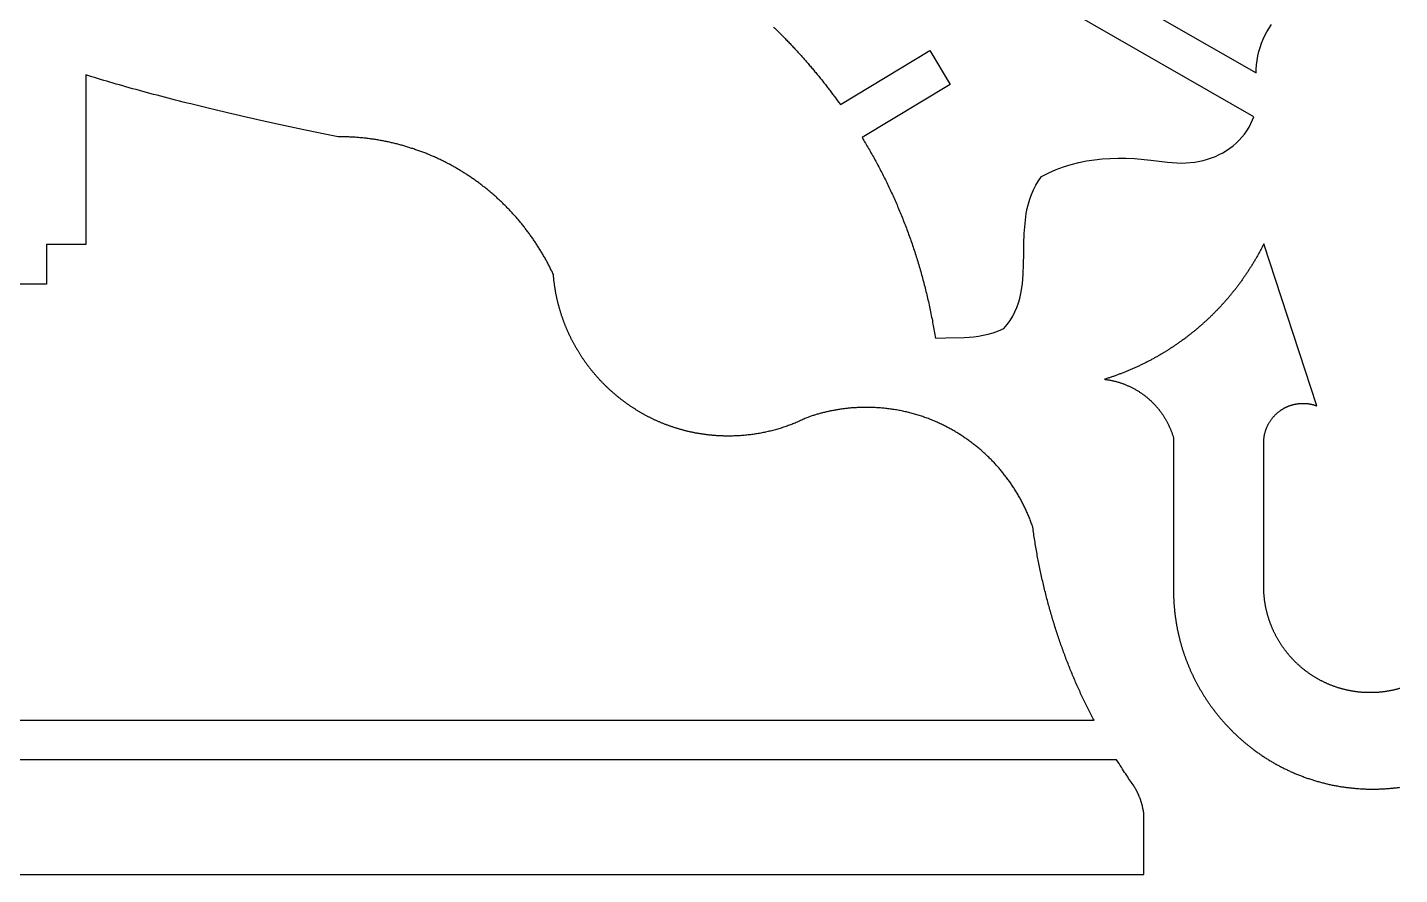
# Model space of a CAD drawing. Extents: x -331 to 1103, y -532 to 1751.
# Drawn here: x 18.4 to 441.7, y 247.5 to 508.9 of the extents above; entities that cross this region are included whole.
import ezdxf

# ---------------------------------------------------------------- set-up
doc = ezdxf.new("R2010")
doc.units = 0
doc.layers.add('Default_Layer', color=1, linetype='CONTINUOUS')

msp = doc.modelspace()

# ---------------------------------------------------------------- linework, layer by layer
at = {"layer": 'Default_Layer'}
for points in [[(346.13, 524.36), (397.49, 494.95), (397.49, 495.91), (397.58, 497.34), (397.74, 498.75), (397.98, 500.12), (398.28, 501.46), (398.66, 502.76), (399.1, 504.03), (399.6, 505.26), (400.17, 506.45), (400.8, 507.61), (401.49, 508.72), (402.24, 509.79)], [(248.57, 509.05), (248.83, 508.8), (249.09, 508.55), (249.35, 508.3), (249.61, 508.05), (249.86, 507.79), (250.12, 507.54), (250.38, 507.28), (250.63, 507.03), (250.89, 506.77), (251.14, 506.52), (251.39, 506.26), (251.65, 506.01), (251.9, 505.75), (252.15, 505.49), (252.4, 505.23), (252.65, 504.97), (252.91, 504.71), (253.16, 504.45), (253.4, 504.19), (253.65, 503.93), (253.9, 503.67), (254.15, 503.41), (254.4, 503.14), (254.64, 502.88), (254.89, 502.62), (255.14, 502.35), (255.38, 502.09), (255.63, 501.82), (255.87, 501.56), (256.11, 501.29), (256.36, 501.02), (256.6, 500.75), (256.84, 500.48), (257.08, 500.22), (257.32, 499.95), (257.57, 499.68), (257.81, 499.4), (258.04, 499.13), (258.28, 498.86), (258.52, 498.59), (258.76, 498.32), (259, 498.04), (259.23, 497.77), (259.47, 497.49), (259.71, 497.22), (259.94, 496.94), (260.18, 496.67), (260.41, 496.39), (260.65, 496.11), (260.88, 495.83), (261.11, 495.55), (261.35, 495.27), (261.58, 494.99), (261.81, 494.71), (262.04, 494.43), (262.27, 494.15), (262.5, 493.87), (262.73, 493.58), (262.96, 493.3), (263.19, 493.02), (263.42, 492.73), (263.64, 492.45), (263.87, 492.16), (264.1, 491.87), (264.32, 491.58), (264.55, 491.3), (264.77, 491.01), (265, 490.72), (265.22, 490.43), (265.45, 490.14), (265.67, 489.85), (265.89, 489.56), (266.11, 489.26), (266.34, 488.97), (266.56, 488.68), (266.78, 488.38), (267, 488.09), (267.22, 487.79), (267.44, 487.5), (267.66, 487.2), (267.88, 486.9), (268.31, 486.31), (268.75, 485.71), (269.18, 485.11), (296.78, 501.77), (303.07, 491.34), (275.87, 474.92), (276.13, 474.5), (276.38, 474.08), (276.64, 473.66), (276.89, 473.24), (277.14, 472.82), (277.39, 472.4), (277.64, 471.97), (277.89, 471.55), (278.14, 471.12), (278.38, 470.7), (278.63, 470.27), (278.87, 469.84), (279.12, 469.41), (279.36, 468.98), (279.6, 468.55), (279.84, 468.11), (280.08, 467.68), (280.31, 467.24), (280.55, 466.81), (280.78, 466.37), (281.02, 465.93), (281.25, 465.49), (281.48, 465.05), (281.71, 464.61), (281.94, 464.16), (282.17, 463.72), (282.39, 463.27), (282.62, 462.83), (282.84, 462.38), (283.06, 461.93), (283.29, 461.48), (283.51, 461.03), (283.72, 460.58), (283.94, 460.12), (284.16, 459.67), (284.37, 459.21), (284.59, 458.76), (284.8, 458.3), (285.01, 457.84), (285.22, 457.38), (285.43, 456.92), (285.64, 456.46), (285.85, 456), (286.05, 455.54), (286.26, 455.07), (286.46, 454.61), (286.66, 454.14), (286.86, 453.67), (287.06, 453.2), (287.26, 452.73), (287.46, 452.26), (287.65, 451.79), (287.85, 451.32), (288.04, 450.84), (288.23, 450.37), (288.42, 449.89), (288.61, 449.42), (288.8, 448.94), (288.98, 448.46), (289.17, 447.98), (289.35, 447.5), (289.54, 447.02), (289.72, 446.53), (289.9, 446.05), (290.08, 445.56), (290.25, 445.08), (290.43, 444.59), (290.6, 444.1), (290.78, 443.61), (290.95, 443.12), (291.12, 442.63), (291.29, 442.14), (291.46, 441.65), (291.62, 441.15), (291.79, 440.66), (291.95, 440.16), (292.11, 439.66), (292.27, 439.17), (292.43, 438.67), (292.59, 438.17), (292.75, 437.67), (292.91, 437.16), (293.06, 436.66), (293.21, 436.16), (293.36, 435.65), (293.51, 435.15), (293.66, 434.64), (293.81, 434.13), (293.96, 433.62), (294.1, 433.11), (294.24, 432.6), (294.38, 432.09), (294.52, 431.58), (294.66, 431.06), (294.8, 430.55), (294.94, 430.03), (295.07, 429.52), (295.2, 429), (295.34, 428.48), (295.47, 427.96), (295.59, 427.44), (295.72, 426.92), (295.85, 426.4), (295.97, 425.88), (296.1, 425.35), (296.22, 424.83), (296.34, 424.3), (296.46, 423.78), (296.57, 423.25), (296.69, 422.72), (296.8, 422.19), (296.91, 421.66), (297.03, 421.13), (297.14, 420.6), (297.24, 420.06), (297.35, 419.53), (297.46, 418.99), (297.56, 418.46), (297.66, 417.92), (297.76, 417.38), (297.86, 416.84), (297.96, 416.31), (298.06, 415.76), (298.15, 415.22), (298.24, 414.68), (298.33, 414.14), (298.42, 413.59), (298.51, 413.05), (301.7, 413.17), (307.53, 413.27), (310.36, 413.47), (311.8, 413.65), (313.26, 413.91), (314.77, 414.26), (316.33, 414.71), (317.96, 415.27), (319.66, 415.97), (320.68, 417.2), (321.58, 418.46), (322.36, 419.77), (323.04, 421.11), (323.62, 422.48), (324.11, 423.89), (324.52, 425.32), (324.85, 426.77), (325.33, 429.75), (325.6, 432.8), (325.73, 435.9), (325.79, 439.03), (325.83, 442.18), (325.93, 445.32), (326.15, 448.43), (326.54, 451.49), (326.83, 453), (327.18, 454.49), (327.61, 455.96), (328.13, 457.4), (328.74, 458.82), (329.45, 460.21), (330.27, 461.57), (331.21, 462.89), (333.46, 464.05), (335.74, 465.06), (338.04, 465.93), (340.38, 466.66), (342.74, 467.25), (345.13, 467.73), (347.54, 468.09), (349.97, 468.35), (352.43, 468.5), (354.91, 468.56), (357.4, 468.53), (359.92, 468.43), (365, 468.01), (370.14, 467.36), (371.56, 467.19), (372.98, 467.09), (374.38, 467.06), (375.78, 467.09), (378.51, 467.36), (381.15, 467.88), (382.43, 468.24), (383.68, 468.66), (384.9, 469.14), (386.08, 469.67), (387.22, 470.27), (388.32, 470.92), (389.37, 471.63), (390.38, 472.4), (391.33, 473.22), (392.24, 474.1), (393.08, 475.02), (393.87, 476), (394.6, 477.03), (395.26, 478.11), (395.85, 479.24), (396.37, 480.41), (396.72, 481.35), (340.08, 513.79)], [(10.3, 295.12), (347.44, 295.12), (347.22, 295.53), (347.01, 295.93), (346.8, 296.34), (346.59, 296.75), (346.37, 297.16), (346.16, 297.57), (345.95, 297.98), (345.75, 298.39), (345.54, 298.81), (345.33, 299.22), (345.13, 299.64), (344.92, 300.05), (344.72, 300.47), (344.52, 300.89), (344.31, 301.31), (344.11, 301.73), (343.91, 302.15), (343.72, 302.58), (343.52, 303), (343.32, 303.42), (343.12, 303.85), (342.93, 304.28), (342.74, 304.7), (342.54, 305.13), (342.35, 305.56), (342.16, 305.99), (341.97, 306.42), (341.78, 306.86), (341.6, 307.29), (341.41, 307.72), (341.22, 308.16), (341.04, 308.6), (340.85, 309.03), (340.67, 309.47), (340.49, 309.91), (340.31, 310.35), (340.13, 310.79), (339.95, 311.24), (339.78, 311.68), (339.6, 312.12), (339.42, 312.57), (339.25, 313.01), (339.08, 313.46), (338.9, 313.91), (338.73, 314.36), (338.56, 314.81), (338.39, 315.26), (338.23, 315.71), (338.06, 316.16), (337.89, 316.62), (337.73, 317.07), (337.57, 317.53), (337.4, 317.98), (337.24, 318.44), (337.08, 318.9), (336.92, 319.36), (336.77, 319.82), (336.61, 320.28), (336.45, 320.74), (336.3, 321.21), (336.14, 321.67), (335.99, 322.13), (335.84, 322.6), (335.69, 323.07), (335.54, 323.53), (335.39, 324), (335.25, 324.47), (335.1, 324.94), (334.96, 325.41), (334.81, 325.89), (334.67, 326.36), (334.53, 326.83), (334.39, 327.31), (334.25, 327.78), (334.11, 328.26), (333.98, 328.74), (333.84, 329.22), (333.71, 329.69), (333.57, 330.17), (333.44, 330.66), (333.31, 331.14), (333.18, 331.62), (333.05, 332.1), (332.93, 332.59), (332.8, 333.07), (332.68, 333.56), (332.55, 334.05), (332.43, 334.53), (332.31, 335.02), (332.19, 335.51), (332.07, 336), (331.95, 336.49), (331.84, 336.99), (331.72, 337.48), (331.61, 337.97), (331.49, 338.47), (331.38, 338.96), (331.27, 339.46), (331.16, 339.96), (331.06, 340.46), (330.95, 340.95), (330.84, 341.45), (330.74, 341.95), (330.64, 342.46), (330.53, 342.96), (330.43, 343.46), (330.33, 343.97), (330.24, 344.47), (330.14, 344.98), (330.04, 345.48), (329.95, 345.99), (329.86, 346.5), (329.77, 347.01), (329.68, 347.52), (329.59, 348.03), (329.5, 348.54), (329.41, 349.05), (329.33, 349.56), (329.24, 350.08), (329.16, 350.59), (329.08, 351.11), (329, 351.62), (328.92, 352.14), (328.84, 352.66), (328.77, 353.17), (328.69, 353.69), (328.62, 354.21), (328.55, 354.73), (328.43, 355.06), (328.32, 355.39), (328.2, 355.71), (328.08, 356.04), (327.96, 356.36), (327.84, 356.68), (327.71, 357.01), (327.59, 357.33), (327.46, 357.65), (327.33, 357.96), (327.19, 358.28), (327.06, 358.6), (326.92, 358.91), (326.79, 359.23), (326.65, 359.54), (326.51, 359.85), (326.36, 360.16), (326.22, 360.47), (326.07, 360.78), (325.92, 361.08), (325.77, 361.39), (325.62, 361.69), (325.47, 362), (325.31, 362.3), (325.16, 362.6), (325, 362.9), (324.84, 363.2), (324.67, 363.5), (324.51, 363.79), (324.34, 364.09), (324.18, 364.38), (324.01, 364.68), (323.84, 364.97), (323.66, 365.26), (323.49, 365.55), (323.31, 365.84), (323.14, 366.12), (322.96, 366.41), (322.78, 366.69), (322.59, 366.97), (322.41, 367.26), (322.22, 367.54), (322.03, 367.82), (321.85, 368.09), (321.65, 368.37), (321.46, 368.65), (321.27, 368.92), (321.07, 369.19), (320.87, 369.46), (320.68, 369.73), (320.47, 370), (320.27, 370.27), (320.07, 370.54), (319.86, 370.8), (319.66, 371.06), (319.45, 371.33), (319.24, 371.59), (319.03, 371.85), (318.81, 372.1), (318.6, 372.36), (318.38, 372.62), (318.16, 372.87), (317.94, 373.12), (317.72, 373.37), (317.5, 373.62), (317.28, 373.87), (317.05, 374.12), (316.82, 374.36), (316.59, 374.61), (316.36, 374.85), (316.13, 375.09), (315.9, 375.33), (315.67, 375.57), (315.43, 375.81), (315.19, 376.04), (314.95, 376.28), (314.71, 376.51), (314.47, 376.74), (314.23, 376.97), (313.98, 377.2), (313.74, 377.43), (313.49, 377.65), (313.24, 377.88), (312.99, 378.1), (312.74, 378.32), (312.48, 378.54), (312.23, 378.76), (311.97, 378.97), (311.72, 379.19), (311.46, 379.4), (311.2, 379.61), (310.94, 379.82), (310.67, 380.03), (310.41, 380.24), (310.14, 380.44), (309.88, 380.65), (309.61, 380.85), (309.34, 381.05), (309.07, 381.25), (308.8, 381.45), (308.52, 381.64), (308.25, 381.84), (307.97, 382.03), (307.69, 382.22), (307.41, 382.41), (307.13, 382.6), (306.85, 382.79), (306.57, 382.97), (306.29, 383.15), (306, 383.34), (305.71, 383.52), (305.43, 383.69), (305.14, 383.87), (304.85, 384.05), (304.56, 384.22), (304.26, 384.39), (303.97, 384.56), (303.68, 384.73), (303.38, 384.9), (303.08, 385.06), (302.78, 385.22), (302.48, 385.39), (302.18, 385.54), (301.88, 385.7), (301.58, 385.86), (301.27, 386.01), (300.97, 386.17), (300.66, 386.32), (300.34, 386.47), (300.01, 386.63), (299.69, 386.78), (299.36, 386.93), (299.03, 387.08), (298.7, 387.23), (298.36, 387.37), (298.03, 387.52), (297.69, 387.66), (297.35, 387.8), (297.02, 387.93), (296.67, 388.07), (296.33, 388.2), (295.99, 388.33), (295.64, 388.45), (295.29, 388.58), (294.95, 388.7), (294.6, 388.82), (294.24, 388.94), (293.89, 389.06), (293.54, 389.17), (293.18, 389.28), (292.82, 389.39), (292.46, 389.5), (292.1, 389.6), (291.74, 389.7), (291.38, 389.8), (291.01, 389.9), (290.65, 389.99), (290.28, 390.08), (289.91, 390.17), (289.55, 390.26), (289.17, 390.34), (288.8, 390.43), (288.43, 390.51), (288.06, 390.58), (287.68, 390.66), (287.3, 390.73), (286.93, 390.8), (286.55, 390.87), (286.17, 390.93), (285.79, 390.99), (285.41, 391.05), (285.02, 391.11), (284.64, 391.16), (284.25, 391.21), (283.87, 391.26), (283.48, 391.31), (283.09, 391.35), (282.71, 391.39), (282.32, 391.43), (281.93, 391.47), (281.53, 391.5), (281.14, 391.53), (280.75, 391.55), (280.36, 391.58), (279.96, 391.6), (279.56, 391.62), (279.17, 391.63), (278.77, 391.65), (278.37, 391.66), (277.98, 391.66), (277.58, 391.67), (277.18, 391.67), (276.86, 391.67), (276.55, 391.67), (276.24, 391.66), (275.93, 391.66), (275.62, 391.65), (275.31, 391.64), (275, 391.63), (274.69, 391.61), (274.38, 391.6), (274.07, 391.58), (273.76, 391.56), (273.45, 391.54), (273.15, 391.52), (272.84, 391.5), (272.54, 391.48), (272.23, 391.45), (271.93, 391.42), (271.62, 391.39), (271.32, 391.36), (271.02, 391.33), (270.72, 391.29), (270.42, 391.26), (270.12, 391.22), (269.82, 391.18), (269.52, 391.14), (269.22, 391.09), (268.92, 391.05), (268.63, 391), (268.33, 390.96), (268.03, 390.91), (267.74, 390.86), (267.45, 390.81), (267.15, 390.75), (266.86, 390.7), (266.57, 390.64), (266.28, 390.58), (265.99, 390.52), (265.71, 390.46), (265.42, 390.4), (265.13, 390.34), (264.85, 390.27), (264.56, 390.2), (264.28, 390.14), (264, 390.07), (263.72, 389.99), (263.43, 389.92), (263.16, 389.85), (262.88, 389.77), (262.6, 389.7), (262.32, 389.62), (262.05, 389.54), (261.77, 389.46), (261.5, 389.37), (261.23, 389.29), (260.96, 389.2), (260.69, 389.12), (260.42, 389.03), (260.15, 388.94), (259.89, 388.85), (259.62, 388.76), (259.36, 388.67), (259.1, 388.57), (258.84, 388.48), (258.58, 388.38), (258.25, 388.21), (257.92, 388.05), (257.59, 387.89), (257.25, 387.74), (256.92, 387.58), (256.58, 387.43), (256.24, 387.28), (255.9, 387.13), (255.56, 386.99), (255.22, 386.84), (254.87, 386.7), (254.52, 386.56), (254.18, 386.43), (253.83, 386.29), (253.47, 386.16), (253.12, 386.03), (252.77, 385.9), (252.41, 385.78), (252.05, 385.65), (251.69, 385.53), (251.33, 385.42), (250.97, 385.3), (250.61, 385.19), (250.24, 385.08), (249.87, 384.97), (249.51, 384.86), (249.14, 384.76), (248.76, 384.66), (248.39, 384.56), (248.02, 384.47), (247.64, 384.37), (247.27, 384.28), (246.89, 384.19), (246.51, 384.11), (246.13, 384.03), (245.75, 383.95), (245.37, 383.87), (244.99, 383.79), (244.6, 383.72), (244.22, 383.65), (243.83, 383.59), (243.44, 383.52), (243.05, 383.46), (242.66, 383.4), (242.27, 383.34), (241.88, 383.29), (241.49, 383.24), (241.09, 383.19), (240.7, 383.15), (240.3, 383.11), (239.9, 383.07), (239.51, 383.03), (239.11, 383), (238.71, 382.97), (238.31, 382.94), (237.9, 382.91), (237.5, 382.89), (237.1, 382.87), (236.7, 382.85), (236.29, 382.84), (235.88, 382.83), (235.48, 382.82), (235.07, 382.82), (234.87, 382.82), (234.66, 382.82), (234.43, 382.82), (234.2, 382.82), (233.97, 382.82), (233.74, 382.83), (233.51, 382.83), (233.28, 382.83), (233.05, 382.84), (232.82, 382.85), (232.6, 382.86), (232.37, 382.87), (232.14, 382.88), (231.91, 382.89), (231.68, 382.9), (231.46, 382.91), (231.23, 382.92), (231, 382.94), (230.77, 382.95), (230.55, 382.97), (230.32, 382.99), (230.1, 383.01), (229.87, 383.03), (229.64, 383.05), (229.42, 383.07), (229.19, 383.09), (228.97, 383.11), (228.75, 383.14), (228.52, 383.16), (228.3, 383.19), (228.07, 383.21), (227.85, 383.24), (227.63, 383.27), (227.41, 383.3), (227.18, 383.33), (226.96, 383.36), (226.74, 383.39), (226.52, 383.42), (226.3, 383.46), (226.08, 383.49), (225.86, 383.53), (225.64, 383.56), (225.42, 383.6), (225.2, 383.64), (224.98, 383.68), (224.76, 383.72), (224.54, 383.76), (224.33, 383.8), (224.11, 383.84), (223.89, 383.88), (223.67, 383.93), (223.46, 383.97), (223.24, 384.02), (223.03, 384.06), (222.81, 384.11), (222.6, 384.16), (222.38, 384.21), (222.17, 384.26), (221.95, 384.31), (221.74, 384.36), (221.53, 384.41), (221.31, 384.47), (221.1, 384.52), (220.89, 384.58), (220.68, 384.63), (220.47, 384.69), (220.26, 384.74), (220.05, 384.8), (219.84, 384.86), (219.63, 384.92), (219.42, 384.98), (219.21, 385.04), (219, 385.11), (218.79, 385.17), (218.58, 385.23), (218.38, 385.3), (218.17, 385.36), (217.96, 385.43), (217.76, 385.49), (217.55, 385.56), (217.35, 385.63), (217.14, 385.7), (216.94, 385.77), (216.73, 385.84), (216.53, 385.91), (216.33, 385.98), (216.13, 386.06), (215.92, 386.13), (215.72, 386.21), (215.52, 386.28), (215.32, 386.36), (215.12, 386.43), (214.92, 386.51), (214.72, 386.59), (214.52, 386.67), (214.32, 386.75), (214.13, 386.83), (213.93, 386.91), (213.73, 386.99), (213.54, 387.08), (213.34, 387.16), (213.15, 387.24), (212.95, 387.33), (212.76, 387.42), (212.56, 387.5), (212.37, 387.59), (212.18, 387.68), (211.98, 387.77), (211.79, 387.86), (211.6, 387.95), (211.41, 388.04), (211.22, 388.13), (211.03, 388.22), (210.84, 388.31), (210.65, 388.41), (210.46, 388.5), (210.27, 388.6), (210.09, 388.69), (209.9, 388.79), (209.71, 388.89), (209.53, 388.98), (209.34, 389.08), (209.16, 389.18), (208.98, 389.28), (208.79, 389.38), (208.61, 389.48), (208.43, 389.59), (208.24, 389.69), (208.06, 389.79), (207.88, 389.9), (207.7, 390), (207.53, 390.1), (207.35, 390.21), (207.17, 390.31), (206.99, 390.42), (206.82, 390.53), (206.64, 390.63), (206.47, 390.74), (206.29, 390.85), (206.12, 390.96), (205.94, 391.07), (205.77, 391.18), (205.6, 391.29), (205.42, 391.4), (205.25, 391.51), (205.08, 391.62), (204.91, 391.74), (204.74, 391.85), (204.57, 391.96), (204.4, 392.08), (204.23, 392.19), (204.06, 392.31), (203.89, 392.43), (203.72, 392.54), (203.55, 392.66), (203.39, 392.78), (203.22, 392.9), (203.05, 393.02), (202.89, 393.14), (202.72, 393.26), (202.56, 393.38), (202.39, 393.5), (202.23, 393.63), (202.07, 393.75), (201.9, 393.87), (201.74, 394), (201.58, 394.12), (201.42, 394.25), (201.26, 394.37), (201.1, 394.5), (200.94, 394.63), (200.78, 394.76), (200.62, 394.88), (200.46, 395.01), (200.3, 395.14), (200.15, 395.27), (199.99, 395.4), (199.83, 395.53), (199.68, 395.67), (199.52, 395.8), (199.37, 395.93), (199.21, 396.06), (199.06, 396.2), (198.91, 396.33), (198.75, 396.47), (198.6, 396.6), (198.45, 396.74), (198.3, 396.87), (198.15, 397.01), (198, 397.15), (197.85, 397.29), (197.7, 397.43), (197.55, 397.57), (197.4, 397.71), (197.26, 397.85), (197.11, 397.99), (196.96, 398.13), (196.82, 398.27), (196.67, 398.41), (196.53, 398.56), (196.38, 398.7), (196.24, 398.84), (196.1, 398.99), (195.95, 399.13), (195.81, 399.28), (195.67, 399.42), (195.53, 399.57), (195.39, 399.72), (195.25, 399.87), (195.11, 400.01), (194.97, 400.16), (194.83, 400.31), (194.69, 400.46), (194.56, 400.61), (194.42, 400.76), (194.29, 400.91), (194.15, 401.06), (194.02, 401.22), (193.88, 401.37), (193.75, 401.52), (193.61, 401.68), (193.48, 401.83), (193.35, 401.98), (193.22, 402.14), (193.09, 402.3), (192.96, 402.45), (192.83, 402.61), (192.7, 402.77), (192.57, 402.92), (192.44, 403.08), (192.32, 403.24), (192.19, 403.4), (192.06, 403.56), (191.94, 403.72), (191.81, 403.88), (191.69, 404.04), (191.57, 404.2), (191.44, 404.36), (191.32, 404.52), (191.2, 404.69), (191.08, 404.85), (190.96, 405.01), (190.84, 405.18), (190.72, 405.34), (190.6, 405.51), (190.48, 405.67), (190.36, 405.84), (190.24, 406.01), (190.13, 406.17), (190.01, 406.34), (189.9, 406.51), (189.78, 406.68), (189.67, 406.84), (189.56, 407.01), (189.44, 407.18), (189.33, 407.35), (189.22, 407.52), (189.11, 407.69), (189, 407.87), (188.89, 408.04), (188.78, 408.21), (188.67, 408.38), (188.56, 408.56), (188.46, 408.73), (188.35, 408.9), (188.25, 409.08), (188.14, 409.25), (188.04, 409.43), (187.93, 409.6), (187.83, 409.78), (187.73, 409.95), (187.62, 410.13), (187.52, 410.31), (187.42, 410.49), (187.32, 410.66), (187.22, 410.84), (187.12, 411.02), (187.03, 411.2), (186.93, 411.38), (186.83, 411.56), (186.74, 411.74), (186.64, 411.92), (186.55, 412.1), (186.45, 412.29), (186.36, 412.47), (186.27, 412.65), (186.18, 412.83), (186.08, 413.02), (185.99, 413.2), (185.9, 413.39), (185.81, 413.57), (185.73, 413.76), (185.64, 413.94), (185.55, 414.13), (185.46, 414.31), (185.38, 414.5), (185.29, 414.69), (185.21, 414.87), (185.12, 415.06), (185.04, 415.25), (184.96, 415.44), (184.88, 415.63), (184.8, 415.81), (184.72, 416), (184.64, 416.19), (184.56, 416.38), (184.48, 416.58), (184.4, 416.77), (184.32, 416.96), (184.25, 417.15), (184.17, 417.34), (184.1, 417.53), (184.02, 417.73), (183.95, 417.92), (183.88, 418.11), (183.81, 418.31), (183.74, 418.5), (183.67, 418.7), (183.6, 418.89), (183.53, 419.09), (183.46, 419.28), (183.39, 419.48), (183.32, 419.67), (183.26, 419.87), (183.19, 420.07), (183.13, 420.27), (183.06, 420.46), (183, 420.66), (182.94, 420.86), (182.88, 421.06), (182.82, 421.26), (182.76, 421.46), (182.7, 421.66), (182.64, 421.86), (182.58, 422.06), (182.52, 422.26), (182.47, 422.46), (182.41, 422.66), (182.35, 422.86), (182.3, 423.06), (182.25, 423.26), (182.19, 423.47), (182.14, 423.67), (182.09, 423.87), (182.04, 424.08), (181.99, 424.28), (181.94, 424.49), (181.89, 424.69), (181.85, 424.89), (181.8, 425.1), (181.75, 425.3), (181.71, 425.51), (181.66, 425.72), (181.62, 425.92), (181.58, 426.13), (181.53, 426.34), (181.49, 426.54), (181.45, 426.75), (181.41, 426.96), (181.37, 427.17), (181.34, 427.37), (181.3, 427.58), (181.26, 427.79), (181.23, 428), (181.19, 428.21), (181.16, 428.42), (181.12, 428.63), (181.09, 428.84), (181.06, 429.05), (181.03, 429.26), (181, 429.47), (180.97, 429.68), (180.94, 429.9), (180.91, 430.11), (180.88, 430.32), (180.86, 430.53), (180.83, 430.75), (180.81, 430.96), (180.78, 431.17), (180.76, 431.39), (180.74, 431.6), (180.72, 431.81), (180.7, 432.03), (180.68, 432.24), (180.66, 432.46), (180.64, 432.67), (180.5, 432.97), (180.36, 433.26), (180.22, 433.56), (180.08, 433.85), (179.93, 434.15), (179.79, 434.44), (179.64, 434.73), (179.5, 435.02), (179.35, 435.31), (179.2, 435.6), (179.05, 435.89), (178.9, 436.18), (178.74, 436.46), (178.59, 436.75), (178.43, 437.03), (178.28, 437.32), (178.12, 437.6), (177.96, 437.88), (177.8, 438.17), (177.64, 438.45), (177.48, 438.73), (177.31, 439.01), (177.15, 439.29), (176.98, 439.57), (176.81, 439.84), (176.65, 440.12), (176.48, 440.4), (176.31, 440.67), (176.14, 440.94), (175.96, 441.22), (175.79, 441.49), (175.61, 441.76), (175.44, 442.03), (175.26, 442.3), (175.08, 442.57), (174.9, 442.84), (174.72, 443.11), (174.54, 443.37), (174.36, 443.64), (174.17, 443.9), (173.99, 444.17), (173.8, 444.43), (173.62, 444.69), (173.43, 444.95), (173.24, 445.21), (173.05, 445.47), (172.86, 445.73), (172.66, 445.99), (172.47, 446.24), (172.28, 446.5), (172.08, 446.76), (171.88, 447.01), (171.69, 447.26), (171.49, 447.51), (171.29, 447.77), (171.09, 448.02), (170.88, 448.27), (170.68, 448.51), (170.48, 448.76), (170.27, 449.01), (170.06, 449.25), (169.86, 449.5), (169.65, 449.74), (169.44, 449.99), (169.23, 450.23), (169.02, 450.47), (168.81, 450.71), (168.59, 450.95), (168.38, 451.19), (168.16, 451.42), (167.95, 451.66), (167.73, 451.89), (167.51, 452.13), (167.29, 452.36), (167.07, 452.59), (166.85, 452.82), (166.63, 453.06), (166.41, 453.28), (166.18, 453.51), (165.96, 453.74), (165.73, 453.97), (165.5, 454.19), (165.28, 454.42), (165.05, 454.64), (164.82, 454.86), (164.59, 455.08), (164.36, 455.3), (164.12, 455.52), (163.89, 455.74), (163.65, 455.96), (163.42, 456.17), (163.18, 456.39), (162.95, 456.6), (162.71, 456.82), (162.47, 457.03), (162.23, 457.24), (161.99, 457.45), (161.75, 457.66), (161.5, 457.86), (161.26, 458.07), (161.02, 458.28), (160.77, 458.48), (160.52, 458.69), (160.28, 458.89), (160.03, 459.09), (159.78, 459.29), (159.53, 459.49), (159.28, 459.69), (159.03, 459.88), (158.78, 460.08), (158.52, 460.27), (158.27, 460.47), (158.01, 460.66), (157.76, 460.85), (157.5, 461.04), (157.24, 461.23), (156.98, 461.42), (156.73, 461.61), (156.47, 461.79), (156.2, 461.98), (155.94, 462.16), (155.68, 462.34), (155.42, 462.52), (155.15, 462.7), (154.89, 462.88), (154.62, 463.06), (154.36, 463.24), (154.09, 463.41), (153.82, 463.59), (153.55, 463.76), (153.28, 463.93), (153.01, 464.1), (152.74, 464.27), (152.47, 464.44), (152.2, 464.61), (151.92, 464.78), (151.65, 464.94), (151.37, 465.1), (151.1, 465.27), (150.82, 465.43), (150.54, 465.59), (150.26, 465.75), (149.98, 465.91), (149.71, 466.06), (149.42, 466.22), (149.14, 466.37), (148.86, 466.53), (148.58, 466.68), (148.3, 466.83), (148.01, 466.98), (147.73, 467.13), (147.44, 467.27), (147.15, 467.42), (146.87, 467.56), (146.58, 467.71), (146.29, 467.85), (146, 467.99), (145.71, 468.13), (145.42, 468.27), (145.13, 468.4), (144.84, 468.54), (144.55, 468.67), (144.25, 468.81), (143.96, 468.94), (143.66, 469.07), (143.37, 469.2), (143.07, 469.33), (142.78, 469.45), (142.48, 469.58), (142.18, 469.7), (141.88, 469.82), (141.58, 469.95), (141.28, 470.07), (140.98, 470.18), (140.68, 470.3), (140.38, 470.42), (140.08, 470.53), (139.77, 470.65), (139.47, 470.76), (139.17, 470.87), (138.86, 470.98), (138.56, 471.09), (138.25, 471.2), (137.94, 471.3), (137.63, 471.41), (137.33, 471.51), (137.02, 471.61), (136.71, 471.71), (136.4, 471.81), (136.09, 471.91), (135.78, 472), (135.47, 472.1), (135.15, 472.19), (134.84, 472.28), (134.53, 472.38), (134.21, 472.46), (133.9, 472.55), (133.58, 472.64), (133.27, 472.72), (132.95, 472.81), (132.63, 472.89), (132.32, 472.97), (132, 473.05), (131.68, 473.13), (131.36, 473.21), (131.04, 473.28), (130.72, 473.36), (130.4, 473.43), (130.08, 473.5), (129.76, 473.57), (129.44, 473.64), (129.11, 473.7), (128.79, 473.77), (128.47, 473.83), (128.14, 473.9), (127.82, 473.96), (127.49, 474.02), (127.17, 474.08), (126.84, 474.13), (126.51, 474.19), (126.19, 474.24), (125.86, 474.29), (125.53, 474.35), (125.2, 474.4), (124.87, 474.44), (124.54, 474.49), (124.21, 474.53), (123.88, 474.58), (123.55, 474.62), (123.22, 474.66), (122.89, 474.7), (122.56, 474.74), (122.22, 474.77), (121.89, 474.81), (121.56, 474.84), (121.22, 474.87), (120.89, 474.9), (120.55, 474.93), (120.22, 474.96), (119.88, 474.99), (119.54, 475.01), (119.21, 475.03), (118.87, 475.05), (118.53, 475.07), (118.2, 475.09), (117.86, 475.11), (117.52, 475.12), (117.18, 475.13), (116.84, 475.15), (116.5, 475.16), (116.16, 475.16), (115.82, 475.17), (115.48, 475.18), (115.14, 475.18), (114.79, 475.18), (114.45, 475.18), (114.21, 475.18), (112.68, 475.49), (111.15, 475.8), (109.64, 476.11), (108.13, 476.42), (106.64, 476.73), (105.15, 477.04), (103.68, 477.35), (102.21, 477.66), (100.75, 477.97), (99.31, 478.28), (97.87, 478.59), (96.45, 478.9), (95.03, 479.2), (93.63, 479.51), (92.23, 479.82), (90.84, 480.13), (89.47, 480.44), (88.1, 480.74), (86.75, 481.05), (85.4, 481.36), (84.07, 481.66), (82.74, 481.97), (81.43, 482.27), (80.12, 482.58), (78.83, 482.88), (77.54, 483.19), (76.27, 483.49), (75, 483.79), (73.75, 484.09), (72.51, 484.4), (71.27, 484.7), (70.05, 485), (68.84, 485.3), (67.63, 485.6), (66.44, 485.9), (65.26, 486.2), (64.09, 486.5), (62.93, 486.79), (61.78, 487.09), (60.64, 487.39), (59.51, 487.68), (58.39, 487.98), (57.28, 488.27), (56.18, 488.57), (55.09, 488.86), (54.01, 489.15), (52.94, 489.44), (51.89, 489.73), (50.84, 490.02), (49.81, 490.31), (48.78, 490.6), (47.77, 490.89), (46.76, 491.17), (45.77, 491.46), (44.78, 491.74), (43.81, 492.03), (42.85, 492.31), (41.9, 492.59), (40.96, 492.87), (40.03, 493.15), (39.11, 493.43), (38.2, 493.71), (37.3, 493.98), (36.42, 494.26), (36.42, 441.95), (24.28, 441.95), (24.28, 429.66), (12.14, 429.66)], [(441.82, 304.94), (441.63, 304.88), (441.43, 304.83), (441.24, 304.77), (441.04, 304.72), (440.85, 304.67), (440.65, 304.62), (440.45, 304.57), (440.25, 304.52), (440.05, 304.48), (439.86, 304.43), (439.66, 304.39), (439.46, 304.34), (439.26, 304.3), (439.06, 304.26), (438.86, 304.22), (438.65, 304.18), (438.45, 304.15), (438.25, 304.11), (438.05, 304.08), (437.84, 304.05), (437.64, 304.01), (437.44, 303.98), (437.23, 303.95), (437.03, 303.93), (436.82, 303.9), (436.62, 303.87), (436.41, 303.85), (436.2, 303.83), (436, 303.8), (435.79, 303.78), (435.58, 303.77), (435.37, 303.75), (435.16, 303.73), (434.96, 303.72), (434.75, 303.7), (434.54, 303.69), (434.33, 303.68), (434.12, 303.67), (433.91, 303.66), (433.7, 303.65), (433.49, 303.65), (433.27, 303.64), (433.06, 303.64), (432.85, 303.64), (432.64, 303.64), (432.43, 303.64), (432.21, 303.64), (432, 303.64), (431.79, 303.65), (431.58, 303.65), (431.37, 303.66), (431.16, 303.67), (430.95, 303.68), (430.74, 303.69), (430.53, 303.7), (430.32, 303.72), (430.11, 303.73), (429.9, 303.75), (429.69, 303.77), (429.49, 303.78), (429.28, 303.8), (429.07, 303.83), (428.87, 303.85), (428.66, 303.87), (428.45, 303.9), (428.25, 303.93), (428.04, 303.95), (427.84, 303.98), (427.64, 304.01), (427.43, 304.05), (427.23, 304.08), (427.03, 304.11), (426.82, 304.15), (426.62, 304.18), (426.42, 304.22), (426.22, 304.26), (426.02, 304.3), (425.82, 304.34), (425.62, 304.39), (425.42, 304.43), (425.22, 304.48), (425.02, 304.52), (424.82, 304.57), (424.63, 304.62), (424.43, 304.67), (424.23, 304.72), (424.04, 304.77), (423.84, 304.83), (423.65, 304.88), (423.45, 304.94), (423.26, 304.99), (423.06, 305.05), (422.87, 305.11), (422.68, 305.17), (422.49, 305.23), (422.29, 305.3), (422.1, 305.36), (421.91, 305.43), (421.72, 305.49), (421.53, 305.56), (421.34, 305.63), (421.16, 305.7), (420.97, 305.77), (420.78, 305.84), (420.59, 305.91), (420.41, 305.99), (420.22, 306.06), (420.04, 306.14), (419.85, 306.22), (419.67, 306.29), (419.49, 306.37), (419.3, 306.45), (419.12, 306.54), (418.94, 306.62), (418.76, 306.7), (418.58, 306.79), (418.4, 306.87), (418.22, 306.96), (418.04, 307.05), (417.86, 307.14), (417.69, 307.23), (417.51, 307.32), (417.33, 307.41), (417.16, 307.5), (416.98, 307.6), (416.81, 307.69), (416.63, 307.79), (416.46, 307.89), (416.29, 307.99), (416.12, 308.09), (415.95, 308.19), (415.78, 308.29), (415.61, 308.39), (415.44, 308.49), (415.27, 308.6), (415.1, 308.7), (414.94, 308.81), (414.77, 308.92), (414.6, 309.02), (414.44, 309.13), (414.27, 309.24), (414.11, 309.36), (413.95, 309.47), (413.79, 309.58), (413.62, 309.69), (413.46, 309.81), (413.3, 309.93), (413.15, 310.04), (412.99, 310.16), (412.83, 310.28), (412.67, 310.4), (412.52, 310.52), (412.36, 310.64), (412.21, 310.76), (412.05, 310.89), (411.9, 311.01), (411.75, 311.13), (411.59, 311.26), (411.44, 311.39), (411.29, 311.52), (411.14, 311.64), (411, 311.77), (410.85, 311.9), (410.7, 312.04), (410.55, 312.17), (410.41, 312.3), (410.26, 312.43), (410.12, 312.57), (409.98, 312.7), (409.84, 312.84), (409.69, 312.98), (409.55, 313.12), (409.41, 313.25), (409.27, 313.39), (409.14, 313.54), (409, 313.68), (408.86, 313.82), (408.73, 313.96), (408.59, 314.11), (408.46, 314.25), (408.33, 314.4), (408.19, 314.54), (408.06, 314.69), (407.93, 314.84), (407.8, 314.98), (407.67, 315.13), (407.55, 315.28), (407.42, 315.44), (407.29, 315.59), (407.17, 315.74), (407.04, 315.89), (406.92, 316.05), (406.8, 316.2), (406.68, 316.36), (406.56, 316.51), (406.44, 316.67), (406.32, 316.83), (406.2, 316.99), (406.08, 317.15), (405.97, 317.31), (405.85, 317.47), (405.74, 317.63), (405.63, 317.79), (405.51, 317.95), (405.4, 318.12), (405.29, 318.28), (405.18, 318.44), (405.08, 318.61), (404.97, 318.78), (404.86, 318.94), (404.76, 319.11), (404.65, 319.28), (404.55, 319.45), (404.45, 319.62), (404.34, 319.79), (404.24, 319.96), (404.15, 320.13), (404.05, 320.3), (403.95, 320.48), (403.85, 320.65), (403.76, 320.82), (403.66, 321), (403.57, 321.17), (403.48, 321.35), (403.39, 321.53), (403.3, 321.7), (403.21, 321.88), (403.12, 322.06), (403.03, 322.24), (402.95, 322.42), (402.86, 322.6), (402.78, 322.78), (402.7, 322.96), (402.61, 323.14), (402.53, 323.33), (402.45, 323.51), (402.37, 323.69), (402.3, 323.88), (402.22, 324.06), (402.15, 324.25), (402.07, 324.44), (402, 324.62), (401.93, 324.81), (401.86, 325), (401.79, 325.19), (401.72, 325.37), (401.65, 325.56), (401.58, 325.75), (401.52, 325.94), (401.46, 326.14), (401.39, 326.33), (401.33, 326.52), (401.27, 326.71), (401.21, 326.91), (401.15, 327.1), (401.1, 327.29), (401.04, 327.49), (400.99, 327.68), (400.93, 327.88), (400.88, 328.07), (400.83, 328.27), (400.78, 328.47), (400.73, 328.67), (400.68, 328.86), (400.63, 329.06), (400.59, 329.26), (400.55, 329.46), (400.5, 329.66), (400.46, 329.86), (400.42, 330.06), (400.38, 330.26), (400.34, 330.46), (400.31, 330.66), (400.27, 330.87), (400.24, 331.07), (400.2, 331.27), (400.17, 331.48), (400.14, 331.68), (400.11, 331.89), (400.08, 332.09), (400.06, 332.3), (400.03, 332.5), (400.01, 332.71), (399.99, 332.91), (399.96, 333.12), (399.94, 333.33), (399.92, 333.54), (399.91, 333.74), (399.89, 333.95), (399.87, 334.16), (399.86, 334.37), (399.85, 334.58), (399.84, 334.79), (399.83, 335), (399.82, 335.21), (399.81, 335.42), (399.8, 335.63), (399.8, 335.84), (399.8, 336.05), (399.79, 336.27), (399.79, 336.48), (399.79, 380.78), (399.8, 380.97), (399.8, 381.16), (399.81, 381.35), (399.82, 381.54), (399.83, 381.73), (399.85, 381.92), (399.87, 382.11), (399.89, 382.29), (399.91, 382.48), (399.94, 382.67), (399.97, 382.85), (400, 383.03), (400.04, 383.22), (400.08, 383.4), (400.12, 383.58), (400.16, 383.76), (400.21, 383.93), (400.26, 384.11), (400.31, 384.29), (400.36, 384.46), (400.42, 384.64), (400.48, 384.81), (400.54, 384.98), (400.61, 385.15), (400.68, 385.32), (400.74, 385.49), (400.82, 385.66), (400.89, 385.82), (400.97, 385.99), (401.05, 386.15), (401.13, 386.31), (401.21, 386.47), (401.3, 386.63), (401.39, 386.79), (401.48, 386.94), (401.57, 387.1), (401.67, 387.25), (401.76, 387.4), (401.86, 387.55), (401.97, 387.7), (402.07, 387.85), (402.18, 387.99), (402.28, 388.13), (402.39, 388.28), (402.51, 388.42), (402.62, 388.56), (402.74, 388.69), (402.86, 388.83), (402.98, 388.96), (403.1, 389.09), (403.22, 389.22), (403.35, 389.35), (403.48, 389.48), (403.61, 389.6), (403.74, 389.73), (403.87, 389.85), (404.01, 389.97), (404.15, 390.08), (404.29, 390.2), (404.43, 390.31), (404.57, 390.42), (404.71, 390.53), (404.86, 390.64), (405.01, 390.74), (405.1, 390.81), (405.19, 390.87), (405.28, 390.93), (405.37, 390.99), (405.47, 391.05), (405.56, 391.11), (405.66, 391.17), (405.75, 391.23), (405.85, 391.28), (405.95, 391.34), (406.04, 391.39), (406.14, 391.45), (406.24, 391.5), (406.34, 391.55), (406.44, 391.61), (406.54, 391.66), (406.64, 391.71), (406.74, 391.75), (406.84, 391.8), (406.95, 391.85), (407.05, 391.89), (407.15, 391.94), (407.26, 391.98), (407.36, 392.03), (407.47, 392.07), (407.58, 392.11), (407.68, 392.15), (407.79, 392.19), (407.9, 392.23), (408, 392.27), (408.11, 392.3), (408.22, 392.34), (408.33, 392.37), (408.44, 392.41), (408.55, 392.44), (408.66, 392.47), (408.77, 392.5), (408.89, 392.53), (409, 392.56), (409.11, 392.58), (409.22, 392.61), (409.34, 392.64), (409.45, 392.66), (409.57, 392.68), (409.68, 392.71), (409.8, 392.73), (409.91, 392.75), (410.03, 392.77), (410.14, 392.78), (410.26, 392.8), (410.38, 392.81), (410.5, 392.83), (410.61, 392.84), (410.73, 392.85), (410.85, 392.87), (410.97, 392.88), (411.09, 392.88), (411.21, 392.89), (411.33, 392.9), (411.45, 392.9), (411.57, 392.91), (411.69, 392.91), (411.81, 392.91), (411.93, 392.91), (412.07, 392.91), (412.22, 392.91), (412.36, 392.91), (412.5, 392.9), (412.64, 392.89), (412.78, 392.88), (412.92, 392.87), (413.06, 392.86), (413.2, 392.85), (413.33, 392.83), (413.47, 392.82), (413.61, 392.8), (413.74, 392.78), (413.88, 392.76), (414.01, 392.74), (414.15, 392.71), (414.28, 392.69), (414.41, 392.66), (414.54, 392.63), (414.67, 392.6), (414.8, 392.57), (414.93, 392.54), (415.06, 392.51), (415.19, 392.47), (415.31, 392.44), (415.44, 392.4), (415.56, 392.36), (415.69, 392.32), (415.81, 392.28), (415.93, 392.24), (416.05, 392.19), (416.17, 392.15), (399.79, 442.09), (399.68, 441.86), (399.56, 441.62), (399.44, 441.39), (399.32, 441.16), (399.2, 440.92), (399.08, 440.69), (398.96, 440.46), (398.83, 440.23), (398.71, 440), (398.59, 439.77), (398.46, 439.54), (398.34, 439.31), (398.21, 439.09), (398.09, 438.86), (397.96, 438.63), (397.83, 438.4), (397.7, 438.18), (397.58, 437.95), (397.45, 437.73), (397.32, 437.5), (397.18, 437.28), (397.05, 437.05), (396.92, 436.83), (396.79, 436.61), (396.65, 436.38), (396.52, 436.16), (396.39, 435.94), (396.25, 435.72), (396.11, 435.5), (395.98, 435.28), (395.84, 435.06), (395.7, 434.84), (395.56, 434.62), (395.42, 434.4), (395.28, 434.18), (395.14, 433.97), (395, 433.75), (394.86, 433.53), (394.72, 433.32), (394.57, 433.1), (394.43, 432.89), (394.29, 432.67), (394.14, 432.46), (394, 432.25), (393.85, 432.04), (393.7, 431.82), (393.55, 431.61), (393.41, 431.4), (393.26, 431.19), (393.11, 430.98), (392.96, 430.77), (392.81, 430.56), (392.66, 430.35), (392.5, 430.14), (392.35, 429.94), (392.2, 429.73), (392.04, 429.52), (391.89, 429.32), (391.74, 429.11), (391.58, 428.91), (391.42, 428.7), (391.27, 428.5), (391.11, 428.29), (390.95, 428.09), (390.79, 427.89), (390.63, 427.69), (390.47, 427.49), (390.31, 427.29), (390.15, 427.09), (389.99, 426.89), (389.83, 426.69), (389.66, 426.49), (389.5, 426.29), (389.34, 426.09), (389.17, 425.9), (389.01, 425.7), (388.84, 425.5), (388.68, 425.31), (388.51, 425.11), (388.34, 424.92), (388.17, 424.73), (388, 424.53), (387.83, 424.34), (387.66, 424.15), (387.49, 423.96), (387.32, 423.77), (387.15, 423.58), (386.98, 423.39), (386.81, 423.2), (386.63, 423.01), (386.46, 422.82), (386.28, 422.63), (386.11, 422.44), (385.93, 422.26), (385.76, 422.07), (385.58, 421.89), (385.4, 421.7), (385.22, 421.52), (385.04, 421.33), (384.87, 421.15), (384.69, 420.97), (384.51, 420.79), (384.32, 420.61), (384.14, 420.42), (383.96, 420.24), (383.78, 420.06), (383.6, 419.89), (383.41, 419.71), (383.23, 419.53), (383.04, 419.35), (382.86, 419.18), (382.67, 419), (382.48, 418.82), (382.3, 418.65), (382.11, 418.47), (381.92, 418.3), (381.73, 418.13), (381.54, 417.95), (381.35, 417.78), (381.16, 417.61), (380.97, 417.44), (380.78, 417.27), (380.59, 417.1), (380.4, 416.93), (380.2, 416.76), (380.01, 416.6), (379.82, 416.43), (379.62, 416.26), (379.43, 416.1), (379.23, 415.93), (379.03, 415.77), (378.84, 415.6), (378.64, 415.44), (378.44, 415.27), (378.24, 415.11), (378.05, 414.95), (377.85, 414.79), (377.65, 414.63), (377.45, 414.47), (377.24, 414.31), (377.04, 414.15), (376.84, 413.99), (376.64, 413.84), (376.43, 413.68), (376.23, 413.52), (376.03, 413.37), (375.82, 413.21), (375.62, 413.06), (375.41, 412.9), (375.21, 412.75), (375, 412.6), (374.79, 412.45), (374.58, 412.3), (374.38, 412.15), (374.17, 412), (373.96, 411.85), (373.75, 411.7), (373.54, 411.55), (373.33, 411.4), (373.12, 411.26), (372.9, 411.11), (372.69, 410.96), (372.48, 410.82), (372.27, 410.68), (372.05, 410.53), (371.84, 410.39), (371.62, 410.25), (371.41, 410.11), (371.19, 409.96), (370.98, 409.82), (370.76, 409.68), (370.54, 409.55), (370.32, 409.41), (370.11, 409.27), (369.89, 409.13), (369.67, 409), (369.45, 408.86), (369.23, 408.73), (369.01, 408.59), (368.79, 408.46), (368.57, 408.33), (368.34, 408.19), (368.12, 408.06), (367.9, 407.93), (367.67, 407.8), (367.45, 407.67), (367.23, 407.54), (367, 407.41), (366.78, 407.29), (366.55, 407.16), (366.32, 407.03), (366.1, 406.91), (365.87, 406.78), (365.64, 406.66), (365.41, 406.53), (365.19, 406.41), (364.96, 406.29), (364.73, 406.17), (364.5, 406.05), (364.27, 405.93), (364.04, 405.81), (363.81, 405.69), (363.57, 405.57), (363.34, 405.45), (363.11, 405.34), (362.88, 405.22), (362.64, 405.11), (362.41, 404.99), (362.17, 404.88), (361.94, 404.76), (361.7, 404.65), (361.47, 404.54), (361.23, 404.43), (360.99, 404.32), (360.76, 404.21), (360.52, 404.1), (360.28, 403.99), (360.04, 403.88), (359.81, 403.78), (359.57, 403.67), (359.33, 403.57), (359.09, 403.46), (358.85, 403.36), (358.6, 403.25), (358.36, 403.15), (358.12, 403.05), (357.88, 402.95), (357.64, 402.85), (357.39, 402.75), (357.15, 402.65), (356.91, 402.55), (356.66, 402.45), (356.42, 402.36), (356.17, 402.26), (355.93, 402.17), (355.68, 402.07), (355.43, 401.98), (355.19, 401.89), (354.94, 401.79), (354.69, 401.7), (354.44, 401.61), (354.19, 401.52), (353.95, 401.43), (353.7, 401.34), (353.45, 401.25), (353.2, 401.17), (352.95, 401.08), (352.69, 400.99), (352.44, 400.91), (352.19, 400.83), (351.94, 400.74), (351.69, 400.66), (351.43, 400.58), (351.18, 400.5), (350.93, 400.42), (350.67, 400.34), (350.91, 400.31), (351.15, 400.28), (351.39, 400.24), (351.62, 400.21), (351.86, 400.17), (352.09, 400.13), (352.33, 400.09), (352.56, 400.04), (352.79, 400), (353.02, 399.95), (353.25, 399.9), (353.48, 399.84), (353.71, 399.79), (353.94, 399.73), (354.17, 399.67), (354.4, 399.61), (354.62, 399.55), (354.85, 399.49), (355.07, 399.42), (355.29, 399.35), (355.52, 399.28), (355.74, 399.21), (355.96, 399.13), (356.18, 399.06), (356.4, 398.98), (356.61, 398.9), (356.83, 398.81), (357.04, 398.73), (357.26, 398.64), (357.47, 398.56), (357.69, 398.47), (357.9, 398.37), (358.11, 398.28), (358.32, 398.18), (358.53, 398.09), (358.73, 397.99), (358.94, 397.89), (359.14, 397.78), (359.35, 397.68), (359.55, 397.57), (359.75, 397.46), (359.95, 397.35), (360.15, 397.24), (360.35, 397.13), (360.55, 397.01), (360.75, 396.9), (360.94, 396.78), (361.13, 396.66), (361.33, 396.53), (361.52, 396.41), (361.71, 396.28), (361.9, 396.16), (362.09, 396.03), (362.27, 395.9), (362.46, 395.77), (362.64, 395.63), (362.83, 395.5), (363.01, 395.36), (363.19, 395.22), (363.37, 395.08), (363.54, 394.94), (363.72, 394.79), (363.9, 394.65), (364.07, 394.5), (364.24, 394.35), (364.41, 394.2), (364.58, 394.05), (364.75, 393.9), (364.92, 393.75), (365.08, 393.59), (365.25, 393.43), (365.41, 393.27), (365.57, 393.11), (365.73, 392.95), (365.89, 392.79), (366.05, 392.63), (366.2, 392.46), (366.36, 392.29), (366.51, 392.12), (366.66, 391.95), (366.81, 391.78), (366.96, 391.61), (367.1, 391.43), (367.25, 391.26), (367.39, 391.08), (367.53, 390.9), (367.67, 390.72), (367.81, 390.54), (367.95, 390.36), (368.08, 390.18), (368.22, 389.99), (368.35, 389.8), (368.48, 389.62), (368.61, 389.43), (368.74, 389.24), (368.86, 389.05), (368.99, 388.85), (369.11, 388.66), (369.23, 388.46), (369.35, 388.27), (369.47, 388.07), (369.58, 387.87), (369.7, 387.67), (369.81, 387.47), (369.92, 387.27), (370.03, 387.07), (370.14, 386.86), (370.24, 386.66), (370.34, 386.45), (370.45, 386.24), (370.55, 386.03), (370.64, 385.82), (370.74, 385.61), (370.83, 385.4), (370.93, 385.19), (371.02, 384.97), (371.11, 384.76), (371.19, 384.54), (371.28, 384.32), (371.36, 384.11), (371.44, 383.89), (371.52, 383.67), (371.6, 383.45), (371.68, 383.22), (371.75, 383), (371.82, 382.78), (371.89, 382.55), (371.96, 382.33), (371.96, 335.33), (371.96, 335.09), (371.96, 334.86), (371.96, 334.63), (371.97, 334.4), (371.97, 334.16), (371.97, 333.93), (371.98, 333.7), (371.99, 333.47), (371.99, 333.23), (372, 333), (372.01, 332.77), (372.02, 332.54), (372.03, 332.31), (372.04, 332.08), (372.06, 331.85), (372.07, 331.62), (372.08, 331.39), (372.1, 331.16), (372.11, 330.93), (372.13, 330.7), (372.15, 330.47), (372.17, 330.24), (372.19, 330.01), (372.21, 329.78), (372.23, 329.56), (372.25, 329.33), (372.27, 329.1), (372.29, 328.87), (372.32, 328.65), (372.34, 328.42), (372.37, 328.19), (372.4, 327.97), (372.42, 327.74), (372.45, 327.51), (372.48, 327.29), (372.51, 327.06), (372.54, 326.84), (372.57, 326.61), (372.6, 326.39), (372.64, 326.16), (372.67, 325.94), (372.71, 325.71), (372.74, 325.49), (372.78, 325.27), (372.82, 325.04), (372.85, 324.82), (372.89, 324.6), (372.93, 324.38), (372.97, 324.15), (373.01, 323.93), (373.06, 323.71), (373.1, 323.49), (373.14, 323.27), (373.19, 323.05), (373.23, 322.83), (373.28, 322.61), (373.32, 322.39), (373.37, 322.17), (373.42, 321.95), (373.47, 321.73), (373.52, 321.51), (373.57, 321.29), (373.62, 321.08), (373.67, 320.86), (373.73, 320.64), (373.78, 320.42), (373.83, 320.21), (373.89, 319.99), (373.95, 319.77), (374, 319.56), (374.06, 319.34), (374.12, 319.13), (374.18, 318.91), (374.24, 318.7), (374.3, 318.48), (374.36, 318.27), (374.42, 318.06), (374.48, 317.84), (374.55, 317.63), (374.61, 317.42), (374.68, 317.2), (374.74, 316.99), (374.81, 316.78), (374.88, 316.57), (374.95, 316.36), (375.02, 316.15), (375.08, 315.94), (375.16, 315.73), (375.23, 315.52), (375.3, 315.31), (375.37, 315.1), (375.44, 314.89), (375.52, 314.68), (375.59, 314.47), (375.67, 314.27), (375.74, 314.06), (375.82, 313.85), (375.9, 313.64), (375.98, 313.44), (376.06, 313.23), (376.14, 313.03), (376.22, 312.82), (376.3, 312.62), (376.38, 312.41), (376.46, 312.21), (376.55, 312), (376.63, 311.8), (376.72, 311.6), (376.8, 311.39), (376.89, 311.19), (376.97, 310.99), (377.06, 310.79), (377.15, 310.59), (377.24, 310.38), (377.33, 310.18), (377.42, 309.98), (377.51, 309.78), (377.6, 309.58), (377.7, 309.39), (377.79, 309.19), (377.88, 308.99), (377.98, 308.79), (378.07, 308.59), (378.17, 308.4), (378.27, 308.2), (378.36, 308), (378.46, 307.81), (378.56, 307.61), (378.66, 307.42), (378.76, 307.22), (378.86, 307.03), (378.96, 306.83), (379.06, 306.64), (379.17, 306.45), (379.27, 306.25), (379.38, 306.06), (379.48, 305.87), (379.59, 305.68), (379.69, 305.49), (379.8, 305.29), (379.91, 305.1), (380.01, 304.91), (380.12, 304.72), (380.23, 304.54), (380.34, 304.35), (380.45, 304.16), (380.57, 303.97), (380.68, 303.78), (380.79, 303.6), (380.9, 303.41), (381.02, 303.22), (381.13, 303.04), (381.25, 302.85), (381.36, 302.67), (381.48, 302.48), (381.6, 302.3), (381.72, 302.11), (381.83, 301.93), (381.95, 301.75), (382.07, 301.57), (382.19, 301.38), (382.31, 301.2), (382.44, 301.02), (382.56, 300.84), (382.68, 300.66), (382.81, 300.48), (382.93, 300.3), (383.05, 300.12), (383.18, 299.95), (383.31, 299.77), (383.43, 299.59), (383.56, 299.41), (383.69, 299.24), (383.82, 299.06), (383.95, 298.89), (384.08, 298.71), (384.21, 298.54), (384.34, 298.36), (384.47, 298.19), (384.6, 298.02), (384.73, 297.84), (384.87, 297.67), (385, 297.5), (385.14, 297.33), (385.27, 297.16), (385.41, 296.99), (385.54, 296.82), (385.68, 296.65), (385.82, 296.48), (385.96, 296.31), (386.09, 296.14), (386.23, 295.97), (386.37, 295.81), (386.51, 295.64), (386.66, 295.47), (386.8, 295.31), (386.94, 295.14), (387.08, 294.98), (387.23, 294.82), (387.37, 294.65), (387.51, 294.49), (387.66, 294.33), (387.81, 294.16), (387.95, 294), (388.1, 293.84), (388.25, 293.68), (388.39, 293.52), (388.54, 293.36), (388.69, 293.2), (388.84, 293.05), (388.99, 292.89), (389.14, 292.73), (389.29, 292.57), (389.45, 292.42), (389.6, 292.26), (389.75, 292.11), (389.9, 291.95), (390.06, 291.8), (390.21, 291.64), (390.37, 291.49), (390.52, 291.34), (390.68, 291.18), (390.84, 291.03), (390.99, 290.88), (391.15, 290.73), (391.31, 290.58), (391.47, 290.43), (391.63, 290.28), (391.79, 290.14), (391.95, 289.99), (392.11, 289.84), (392.27, 289.69), (392.43, 289.55), (392.6, 289.4), (392.76, 289.26), (392.92, 289.11), (393.09, 288.97), (393.25, 288.82), (393.42, 288.68), (393.58, 288.54), (393.75, 288.4), (393.92, 288.26), (394.08, 288.12), (394.25, 287.98), (394.42, 287.84), (394.59, 287.7), (394.76, 287.56), (394.93, 287.42), (395.1, 287.28), (395.27, 287.15), (395.44, 287.01), (395.61, 286.88), (395.79, 286.74), (395.96, 286.61), (396.13, 286.47), (396.31, 286.34), (396.55, 286.16), (396.79, 285.98), (397.03, 285.8), (397.27, 285.62), (397.51, 285.44), (397.76, 285.27), (398, 285.09), (398.25, 284.92), (398.5, 284.74), (398.74, 284.57), (398.99, 284.4), (399.24, 284.23), (399.49, 284.07), (399.74, 283.9), (400, 283.73), (400.25, 283.57), (400.51, 283.41), (400.76, 283.24), (401.02, 283.08), (401.28, 282.92), (401.53, 282.77), (401.79, 282.61), (402.05, 282.45), (402.31, 282.3), (402.58, 282.15), (402.84, 281.99), (403.1, 281.84), (403.37, 281.69), (403.63, 281.55), (403.9, 281.4), (404.16, 281.25), (404.43, 281.11), (404.7, 280.97), (404.97, 280.82), (405.24, 280.68), (405.51, 280.54), (405.78, 280.41), (406.06, 280.27), (406.33, 280.13), (406.61, 280), (406.88, 279.87), (407.16, 279.74), (407.43, 279.61), (407.71, 279.48), (407.99, 279.35), (408.27, 279.22), (408.55, 279.1), (408.83, 278.97), (409.11, 278.85), (409.4, 278.73), (409.68, 278.61), (409.96, 278.49), (410.25, 278.38), (410.53, 278.26), (410.82, 278.15), (411.11, 278.04), (411.39, 277.93), (411.68, 277.82), (411.97, 277.71), (412.26, 277.6), (412.55, 277.5), (412.84, 277.39), (413.14, 277.29), (413.43, 277.19), (413.72, 277.09), (414.02, 276.99), (414.31, 276.89), (414.61, 276.8), (414.9, 276.7), (415.2, 276.61), (415.5, 276.52), (415.8, 276.43), (416.09, 276.34), (416.39, 276.25), (416.69, 276.17), (416.99, 276.08), (417.3, 276), (417.6, 275.92), (417.9, 275.84), (418.2, 275.76), (418.51, 275.69), (418.81, 275.61), (419.12, 275.54), (419.42, 275.47), (419.73, 275.4), (420.04, 275.33), (420.35, 275.26), (420.65, 275.2), (420.96, 275.13), (421.27, 275.07), (421.58, 275.01), (421.89, 274.95), (422.2, 274.89), (422.52, 274.83), (422.83, 274.78), (423.14, 274.72), (423.45, 274.67), (423.77, 274.62), (424.08, 274.57), (424.4, 274.53), (424.71, 274.48), (425.03, 274.44), (425.35, 274.4), (425.66, 274.35), (425.98, 274.32), (426.3, 274.28), (426.62, 274.24), (426.94, 274.21), (427.26, 274.18), (427.58, 274.14), (427.9, 274.12), (428.22, 274.09), (428.54, 274.06), (428.86, 274.04), (429.18, 274.01), (429.51, 273.99), (429.83, 273.97), (430.15, 273.96), (430.48, 273.94), (430.8, 273.93), (431.13, 273.91), (431.45, 273.9), (431.78, 273.89), (432.11, 273.88), (432.43, 273.88), (432.76, 273.87), (433.09, 273.87), (433.42, 273.87), (433.69, 273.87), (433.97, 273.87), (434.25, 273.88), (434.52, 273.88), (434.8, 273.89), (435.08, 273.89), (435.35, 273.9), (435.63, 273.91), (435.9, 273.92), (436.18, 273.93), (436.45, 273.94), (436.72, 273.96), (437, 273.97), (437.27, 273.99), (437.54, 274.01), (437.81, 274.02), (438.09, 274.04), (438.36, 274.07), (438.63, 274.09), (438.9, 274.11), (439.17, 274.13), (439.43, 274.16), (439.7, 274.19), (439.97, 274.21), (440.24, 274.24), (440.5, 274.27), (440.77, 274.3), (441.03, 274.33), (441.3, 274.37), (441.56, 274.4), (441.83, 274.44)], [(-326.83, 247.5), (362.8, 247.5), (362.8, 266.46), (362.77, 266.62), (362.75, 266.77), (362.73, 266.92), (362.7, 267.08), (362.67, 267.23), (362.64, 267.38), (362.61, 267.53), (362.58, 267.68), (362.55, 267.83), (362.52, 267.98), (362.49, 268.13), (362.45, 268.28), (362.42, 268.43), (362.38, 268.57), (362.35, 268.72), (362.31, 268.87), (362.27, 269.01), (362.23, 269.16), (362.19, 269.3), (362.15, 269.45), (362.11, 269.59), (362.06, 269.74), (362.02, 269.88), (361.98, 270.02), (361.93, 270.16), (361.88, 270.3), (361.84, 270.44), (361.79, 270.58), (361.74, 270.72), (361.69, 270.86), (361.64, 271), (361.58, 271.13), (361.53, 271.27), (361.48, 271.41), (361.42, 271.54), (361.37, 271.68), (361.31, 271.81), (361.26, 271.95), (361.2, 272.08), (361.14, 272.21), (361.08, 272.34), (361.02, 272.48), (360.96, 272.61), (360.9, 272.74), (360.84, 272.87), (360.77, 272.99), (360.71, 273.12), (360.64, 273.25), (360.58, 273.38), (360.51, 273.5), (360.44, 273.63), (360.38, 273.75), (360.31, 273.88), (360.24, 274), (360.17, 274.12), (360.1, 274.25), (360.03, 274.37), (359.95, 274.49), (359.88, 274.61), (359.81, 274.73), (359.73, 274.85), (359.66, 274.97), (359.58, 275.09), (359.5, 275.2), (359.24, 275.57), (358.98, 275.94), (358.7, 276.34), (358.42, 276.75), (358.13, 277.17), (357.83, 277.61), (357.53, 278.07), (357.21, 278.54), (356.89, 279.03), (356.56, 279.54), (356.22, 280.06), (355.87, 280.6), (355.52, 281.16), (355.15, 281.73), (354.78, 282.33), (354.4, 282.94), (10.3, 282.94)]]:
    msp.add_lwpolyline(points, dxfattribs=at)

doc.saveas('drawing.dxf')
